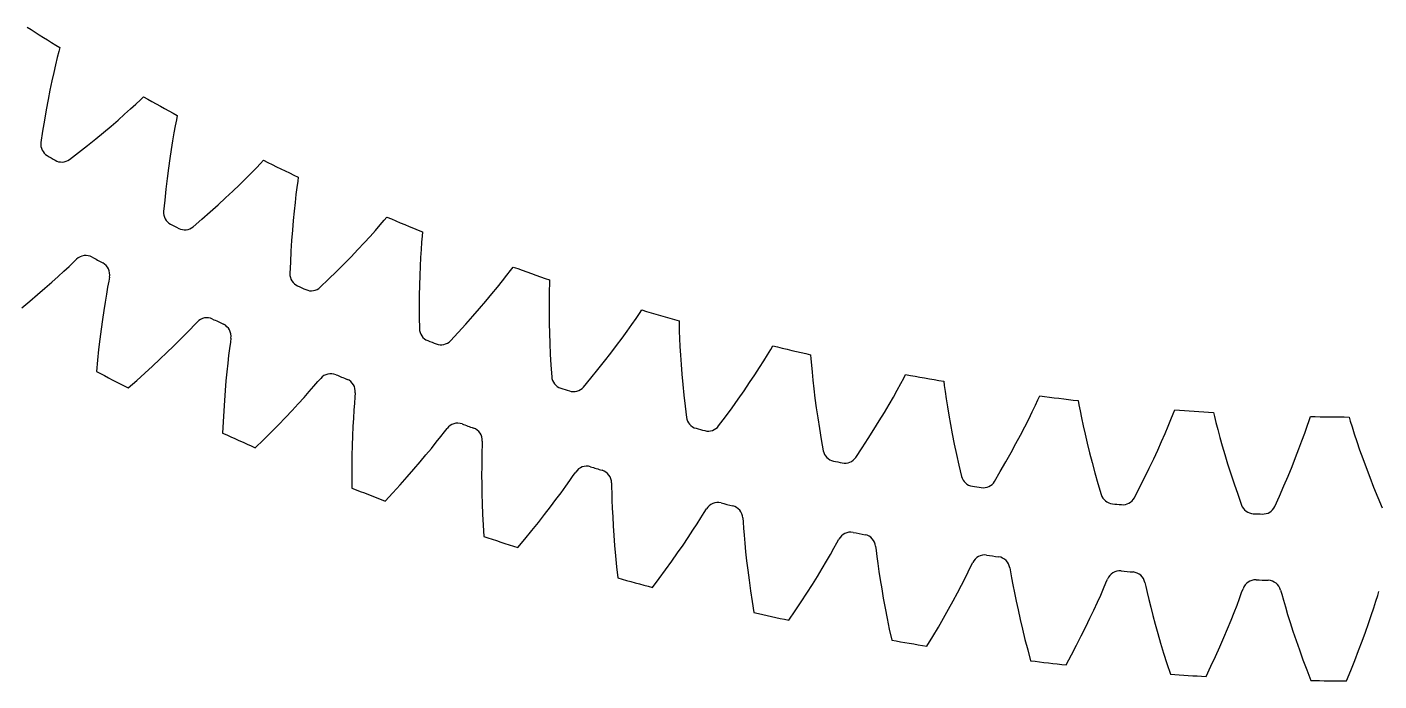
# Model space of a CAD drawing. Header units: millimetres. Extents: x -94 to 94, y -94 to 94.
# Drawn here: x -45.58 to 0.52, y -93.75 to -71.45 of the extents above; entities that cross this region are included whole.
import ezdxf

# ---------------------------------------------------------------- set-up
doc = ezdxf.new("R2010")
doc.units = ezdxf.units.MM

msp = doc.modelspace()

# ---------------------------------------------------------------- linework, layer by layer
at = {"layer": 'thin_ring_external'}
for p, q in [((-44.319609, -79.776839), (-44.141907, -79.611278)), ((-44.141907, -79.611278), (-43.991353, -79.468718)), ((-43.991353, -79.468718), (-43.887219, -79.371848)), ((-44.968781, -80.358861), (-44.735499, -80.153621)), ((-44.735499, -80.153621), (-44.518488, -79.958824)), ((-44.518488, -79.958824), (-44.319609, -79.776839)), ((-42.791022, -80.121437), (-42.828846, -80.325298)), ((-42.766316, -79.981375), (-42.791022, -80.121437)), ((-45.479518, -80.794222), (-45.217086, -80.572833)), ((-45.217086, -80.572833), (-44.968781, -80.358861)), ((-42.871219, -80.564448), (-42.915867, -80.830302)), ((-42.828846, -80.325298), (-42.871219, -80.564448)), ((-45.755409, -81.021977), (-45.479518, -80.794222)), ((-42.961413, -81.118339), (-43.00688, -81.42571)), ((-42.915867, -80.830302), (-42.961413, -81.118339)), ((-43.00688, -81.42571), (-43.051509, -81.750436)), ((-39.876249, -81.61128), (-39.777197, -81.509219)), ((-43.051509, -81.750436), (-43.094686, -82.091053)), ((-40.377672, -82.127663), (-40.188344, -81.93576)), ((-40.188344, -81.93576), (-40.019327, -81.761342)), ((-40.019327, -81.761342), (-39.876249, -81.61128)), ((-43.135891, -82.446426), (-43.174673, -82.815649)), ((-43.094686, -82.091053), (-43.135891, -82.446426)), ((-40.806951, -82.55017), (-40.584452, -82.333287)), ((-40.584452, -82.333287), (-40.377672, -82.127663)), ((-38.671521, -82.407384), (-38.701628, -82.648387)), ((-38.644155, -82.201858), (-38.671521, -82.407384)), ((-38.626634, -82.060718), (-38.644155, -82.201858)), ((-43.174673, -82.815649), (-43.210637, -83.197977)), ((-41.294792, -83.011042), (-41.044006, -82.776541)), ((-41.044006, -82.776541), (-40.806951, -82.55017)), ((-38.732642, -82.916173), (-38.763422, -83.20616)), ((-38.701628, -82.648387), (-38.732642, -82.916173)), ((-41.835239, -83.500281), (-41.558694, -83.252587)), ((-41.558694, -83.252587), (-41.294792, -83.011042)), ((-38.763422, -83.20616), (-38.793134, -83.515451)), ((-35.657112, -83.540927), (-35.563401, -83.433942)), ((-42.124057, -83.753366), (-41.835239, -83.500281)), ((-38.821125, -83.842033), (-38.846854, -84.18441)), ((-38.793134, -83.515451), (-38.821125, -83.842033)), ((-36.131514, -84.08224), (-35.952232, -83.880921)), ((-35.952232, -83.880921), (-35.792341, -83.698099)), ((-35.792341, -83.698099), (-35.657112, -83.540927)), ((-38.846854, -84.18441), (-38.869859, -84.541424)), ((-36.53866, -84.526116), (-36.327526, -84.298154)), ((-36.327526, -84.298154), (-36.131514, -84.08224)), ((-34.413306, -84.274479), (-34.431068, -84.516705)), ((-34.396471, -84.067824), (-34.413306, -84.274479)), ((-34.386178, -83.925973), (-34.396471, -84.067824)), ((-38.869859, -84.541424), (-38.889738, -84.912145)), ((-37.002332, -85.011295), (-36.763847, -84.764295)), ((-36.763847, -84.764295), (-36.53866, -84.526116)), ((-34.448369, -84.785726), (-34.464301, -85.076905)), ((-34.431068, -84.516705), (-34.448369, -84.785726)), ((-38.889738, -84.912145), (-38.906133, -85.295811)), ((-37.517094, -85.527492), (-37.253556, -85.266)), ((-37.253556, -85.266), (-37.002332, -85.011295)), ((-34.464301, -85.076905), (-34.478182, -85.387311)), ((-31.471977, -85.416498), (-31.34495, -85.252626)), ((-31.34495, -85.252626), (-31.256824, -85.140996)), ((-37.792612, -85.794994), (-37.517094, -85.527492)), ((-34.489461, -85.714895), (-34.497674, -86.05814)), ((-34.478182, -85.387311), (-34.489461, -85.714895)), ((-31.791093, -85.817456), (-31.622324, -85.607245)), ((-31.622324, -85.607245), (-31.471977, -85.416498)), ((-30.059049, -85.714466), (-30.065311, -85.921712)), ((-30.056014, -85.572275), (-30.059049, -85.714466)), ((-34.497674, -86.05814), (-34.50242, -86.415862)), ((-32.175044, -86.281542), (-31.975825, -86.043097)), ((-31.975825, -86.043097), (-31.791093, -85.817456)), ((-30.070682, -86.164528), (-30.074223, -86.434082)), ((-30.065311, -85.921712), (-30.070682, -86.164528)), ((-34.50242, -86.415862), (-34.503344, -86.787116)), ((-32.613338, -86.789764), (-32.387776, -86.530909)), ((-32.387776, -86.530909), (-32.175044, -86.281542)), ((-30.074223, -86.434082), (-30.075267, -86.725695)), ((-26.951013, -86.741911), (-26.868701, -86.625926)), ((-34.503344, -86.787116), (-34.500127, -87.171117)), ((-33.10107, -87.331571), (-32.851228, -87.056964)), ((-32.851228, -87.056964), (-32.613338, -86.789764)), ((-30.075267, -86.725695), (-30.073281, -87.036404)), ((-30.073281, -87.036404), (-30.067818, -87.364138)), ((-27.367733, -87.328784), (-27.209918, -87.11023)), ((-27.209918, -87.11023), (-27.069507, -86.912055)), ((-27.069507, -86.912055), (-26.951013, -86.741911)), ((-25.647436, -86.995329), (-25.643208, -87.13749)), ((-33.362571, -87.612792), (-33.10107, -87.331571)), ((-30.067818, -87.364138), (-30.058494, -87.707353)), ((-27.727486, -87.811869), (-27.540703, -87.563563)), ((-27.540703, -87.563563), (-27.367733, -87.328784)), ((-25.643208, -87.13749), (-25.638879, -87.344785)), ((-25.638879, -87.344785), (-25.631844, -87.587558)), ((-30.058494, -87.707353), (-30.044968, -88.064852)), ((-27.927208, -88.071773), (-27.727486, -87.811869)), ((-25.631844, -87.587558), (-25.621618, -87.856941)), ((-25.621618, -87.856941), (-25.60777, -88.148227)), ((-22.596415, -88.180868), (-22.486763, -88.004896)), ((-22.486763, -88.004896), (-22.410482, -87.88486)), ((-30.044968, -88.064852), (-30.026934, -88.435668)), ((-30.026934, -88.435668), (-30.004115, -88.819005)), ((-28.363196, -88.620807), (-28.139258, -88.341808)), ((-28.139258, -88.341808), (-27.927208, -88.071773)), ((-25.60777, -88.148227), (-25.589921, -88.45843)), ((-25.589921, -88.45843), (-25.567732, -88.785457)), ((-22.872974, -88.612281), (-22.726524, -88.385954)), ((-22.726524, -88.385954), (-22.596415, -88.180868)), ((-21.171947, -88.191422), (-21.160466, -88.333181)), ((-21.160466, -88.333181), (-21.145558, -88.539985)), ((-28.84549, -89.202019), (-28.59869, -88.907812)), ((-28.59869, -88.907812), (-28.363196, -88.620807)), ((-25.567732, -88.785457), (-25.540895, -89.127749)), ((-23.207591, -89.113106), (-23.03373, -88.855586)), ((-23.03373, -88.855586), (-22.872974, -88.612281)), ((-21.145558, -88.539985), (-21.126136, -88.782083)), ((-21.126136, -88.782083), (-21.102168, -89.050592)), ((-17.963848, -89.038286), (-17.893795, -88.914511)), ((-25.540895, -89.127749), (-25.509133, -89.48409)), ((-23.591767, -89.663378), (-23.393782, -89.382869)), ((-23.393782, -89.382869), (-23.207591, -89.113106)), ((-21.102168, -89.050592), (-21.073466, -89.340791)), ((-21.073466, -89.340791), (-21.039801, -89.649677)), ((-18.18384, -89.43109), (-18.064372, -89.219628)), ((-18.064372, -89.219628), (-17.963848, -89.038286)), ((-16.641223, -89.157433), (-16.622518, -89.298421)), ((-16.622518, -89.298421), (-16.597071, -89.504194)), ((-25.509133, -89.48409), (-25.472188, -89.853502)), ((-25.472188, -89.853502), (-25.429825, -90.235173)), ((-23.801166, -89.953448), (-23.591767, -89.663378)), ((-21.039801, -89.649677), (-21.000942, -89.975145)), ((-18.466665, -89.915795), (-18.318542, -89.664599)), ((-18.318542, -89.664599), (-18.18384, -89.43109)), ((-16.597071, -89.504194), (-16.565312, -89.744984)), ((-16.565312, -89.744984), (-16.527665, -90.011919)), ((-13.485201, -90.025624), (-13.394067, -89.839385)), ((-13.394067, -89.839385), (-13.330426, -89.712195)), ((-24.253155, -90.558528), (-24.021699, -90.252103)), ((-24.021699, -90.252103), (-23.801166, -89.953448)), ((-21.000942, -89.975145), (-20.956663, -90.31562)), ((-20.956663, -90.31562), (-20.906747, -90.669875)), ((-18.799323, -90.460774), (-18.62715, -90.181856)), ((-18.62715, -90.181856), (-18.466665, -89.915795)), ((-16.527665, -90.011919), (-16.484183, -90.300275)), ((-16.484183, -90.300275), (-16.43479, -90.607039)), ((-13.716319, -90.482993), (-13.593715, -90.242909)), ((-13.593715, -90.242909), (-13.485201, -90.025624)), ((-12.067084, -89.890843), (-12.041205, -90.030692)), ((-12.041205, -90.030692), (-12.005284, -90.234897)), ((-12.005284, -90.234897), (-11.961272, -90.473752)), ((-8.789343, -90.406104), (-8.732279, -90.27583)), ((-20.906747, -90.669875), (-20.850988, -91.036918)), ((-19.177043, -91.05141), (-18.982728, -90.751027)), ((-18.982728, -90.751027), (-18.799323, -90.460774)), ((-16.43479, -90.607039), (-16.379363, -90.930098)), ((-13.998113, -91.015332), (-13.851422, -90.741424)), ((-13.851422, -90.741424), (-13.716319, -90.482993)), ((-11.961272, -90.473752), (-11.910044, -90.738416)), ((-11.910044, -90.738416), (-11.851894, -91.024175)), ((-8.968126, -90.819296), (-8.870848, -90.596753)), ((-8.870848, -90.596753), (-8.789343, -90.406104)), ((-7.461464, -90.389738), (-7.428477, -90.528084)), ((-7.428477, -90.528084), (-7.382176, -90.730188)), ((-7.382176, -90.730188), (-7.326025, -90.966484)), ((-4.233353, -90.931525), (-4.161689, -90.736963)), ((-4.161689, -90.736963), (-4.111351, -90.603946)), ((-2.836377, -90.652817), (-2.796369, -90.789297)), ((-2.796369, -90.789297), (-2.739809, -90.988774)), ((0.476823, -90.831101), (0.520303, -90.695686)), ((-20.850988, -91.036918), (-20.789192, -91.415929)), ((-19.382038, -91.360937), (-19.177043, -91.05141)), ((-16.379363, -90.930098), (-16.317757, -91.267868)), ((-16.317757, -91.267868), (-16.249817, -91.619112)), ((-14.15582, -91.302678), (-13.998113, -91.015332)), ((-11.851894, -91.024175), (-11.786902, -91.328018)), ((-9.200043, -91.330319), (-9.078311, -91.065326)), ((-9.078311, -91.065326), (-8.968126, -90.819296)), ((-7.326025, -90.966484), (-7.261351, -91.228187)), ((-7.261351, -91.228187), (-7.188686, -91.510604)), ((-4.416619, -91.410081), (-4.319141, -91.158745)), ((-4.319141, -91.158745), (-4.233353, -90.931525)), ((-2.739809, -90.988774), (-2.671666, -91.221894)), ((-2.671666, -91.221894), (-2.593713, -91.479954)), ((0.256595, -91.516357), (0.341113, -91.260372)), ((0.341113, -91.260372), (0.415187, -91.029068)), ((0.415187, -91.029068), (0.476823, -90.831101)), ((-19.597545, -91.67878), (-19.382038, -91.360937)), ((-16.249817, -91.619112), (-16.17539, -91.982829)), ((-14.502888, -91.91183), (-14.324164, -91.601917)), ((-14.324164, -91.601917), (-14.15582, -91.302678)), ((-11.786902, -91.328018), (-11.715053, -91.647825)), ((-11.715053, -91.647825), (-11.63628, -91.982009)), ((-9.475385, -91.906383), (-9.332556, -91.61136)), ((-9.332556, -91.61136), (-9.200043, -91.330319)), ((-7.188686, -91.510604), (-7.108264, -91.810732)), ((-4.642652, -91.968384), (-4.524661, -91.680943)), ((-4.524661, -91.680943), (-4.416619, -91.410081)), ((-2.593713, -91.479954), (-2.506723, -91.758292)), ((0.162524, -91.792382), (0.256595, -91.516357)), ((-16.17539, -91.982829), (-16.094322, -92.35819)), ((-14.691812, -92.23142), (-14.502888, -91.91183)), ((-11.63628, -91.982009), (-11.550494, -92.329325)), ((-9.628231, -92.213828), (-9.475385, -91.906383)), ((-7.108264, -91.810732), (-7.020179, -92.126453)), ((-7.020179, -92.126453), (-6.924445, -92.456179)), ((-4.770231, -92.270316), (-4.642652, -91.968384)), ((-2.506723, -91.758292), (-2.411082, -92.053922)), ((-2.411082, -92.053922), (-2.30699, -92.364734)), ((-0.052631, -92.393525), (0.059364, -92.085473)), ((0.059364, -92.085473), (0.162524, -91.792382)), ((-14.890809, -92.559853), (-14.691812, -92.23142)), ((-11.550494, -92.329325), (-11.457592, -92.688768)), ((-9.963256, -92.861282), (-9.790897, -92.532462)), ((-9.790897, -92.532462), (-9.628231, -92.213828)), ((-6.924445, -92.456179), (-6.821037, -92.798662)), ((-5.053363, -92.911688), (-4.907179, -92.585164)), ((-4.907179, -92.585164), (-4.770231, -92.270316)), ((-2.30699, -92.364734), (-2.194545, -92.689141)), ((-0.173324, -92.714955), (-0.052631, -92.393525)), ((-11.457592, -92.688768), (-11.357464, -93.0595)), ((-10.145223, -93.199447), (-9.963256, -92.861282)), ((-6.821037, -92.798662), (-6.709903, -93.152892)), ((-5.208707, -93.248879), (-5.053363, -92.911688)), ((-2.194545, -92.689141), (-2.073785, -93.025898)), ((-2.073785, -93.025898), (-1.944708, -93.373991)), ((-0.44057, -93.393201), (-0.302646, -93.048518)), ((-0.302646, -93.048518), (-0.173324, -92.714955)), ((-6.709903, -93.152892), (-6.590975, -93.518028)), ((-5.37317, -93.595895), (-5.208707, -93.248879)), ((-1.944708, -93.373991), (-1.807291, -93.732578)), ((-0.587099, -93.748162), (-0.44057, -93.393201))]:
    msp.add_line(p, q, dxfattribs=at)
for centre, radius, start, end in [((-43.570721, -79.691737), 0.45, 61.332774, 134.694734), ((0, 0), 90.375, 241.332774, 241.594055), ((-43.206858, -79.889599), 0.45, 348.232095, 61.594055), ((-39.444778, -81.81253), 0.45, 64.259603, 137.621564), ((0, 0), 90.375, 244.259603, 244.520884), ((-39.071287, -81.991555), 0.45, 351.158924, 64.520884), ((0, 0), 93.75, 242.553933, 243.299726), ((-35.215928, -83.719884), 0.45, 67.186433, 140.548393), ((0, 0), 90.375, 247.186433, 247.447714), ((-34.833783, -83.879605), 0.45, 354.085753, 67.447714), ((-30.895204, -85.408823), 0.45, 70.113262, 143.475222), ((0, 0), 90.375, 250.113262, 250.374543), ((-30.505402, -85.548823), 0.45, 357.012583, 70.374543), ((0, 0), 93.75, 245.480762, 246.226555), ((-26.493878, -86.874939), 0.45, 73.040091, 146.402051), ((0, 0), 90.375, 253.040091, 253.301372), ((-26.097436, -86.994853), 0.45, 359.939412, 73.301372), ((0, 0), 93.75, 248.407592, 249.153384), ((-22.023432, -88.114409), 0.45, 75.966921, 149.328881), ((0, 0), 90.375, 255.966921, 256.228201), ((-21.621384, -88.213924), 0.45, 2.866241, 76.228201), ((0, 0), 93.75, 251.334421, 252.080213), ((-17.49553, -89.123998), 0.45, 78.89375, 152.25571), ((0, 0), 90.375, 258.89375, 259.155031), ((-17.088925, -89.202855), 0.45, 5.793071, 79.155031), ((-12.921984, -89.901073), 0.45, 81.820579, 155.182539), ((0, 0), 90.375, 261.820579, 262.08186), ((-12.511883, -89.959065), 0.45, 8.7199, 82.08186), ((0, 0), 93.75, 254.26125, 255.007043), ((-8.314726, -90.443607), 0.45, 84.747408, 158.109368), ((0, 0), 90.375, 264.747408, 265.008689), ((-7.902199, -90.480583), 0.45, 11.646729, 85.008689), ((-3.685775, -90.750183), 0.45, 87.674238, 161.036198), ((0, 0), 90.375, 267.674238, 267.935518), ((-3.271898, -90.766047), 0.45, 14.573558, 87.935518), ((0, 0), 93.75, 257.188079, 257.933872), ((0, 0), 93.75, 260.114909, 260.860701), ((0, 0), 93.75, 263.041738, 263.78753), ((0, 0), 93.75, 265.968567, 266.71436), ((0, 0), 93.75, 268.895396, 269.641189)]:
    msp.add_arc(centre, radius, start, end, dxfattribs=at)
at = {"layer": 'thin_ring_internal'}
for p, q in [((-44.49612, -72.290746), (-44.547341, -72.494978)), ((-44.460187, -72.151606), (-44.49612, -72.290746)), ((-44.605242, -72.734782), (-44.666923, -73.001624)), ((-44.547341, -72.494978), (-44.605242, -72.734782)), ((-44.730667, -73.29103), (-44.795271, -73.600189)), ((-44.666923, -73.001624), (-44.730667, -73.29103)), ((-44.795271, -73.600189), (-44.859817, -73.927153)), ((-44.859817, -73.927153), (-44.923566, -74.270486)), ((-42.046574, -74.24326), (-41.864781, -74.076498)), ((-41.864781, -74.076498), (-41.710879, -73.932802)), ((-41.710879, -73.932802), (-41.60653, -73.833997)), ((-44.985901, -74.629076), (-45.046291, -75.002038)), ((-44.923566, -74.270486), (-44.985901, -74.629076)), ((-42.711792, -74.828516), (-42.47256, -74.622311)), ((-42.47256, -74.622311), (-42.250195, -74.426421)), ((-42.250195, -74.426421), (-42.046574, -74.24326)), ((-40.481983, -74.612772), (-40.521974, -74.819497)), ((-40.453701, -74.471878), (-40.481983, -74.612772)), ((-45.046291, -75.002038), (-45.105469, -75.387927)), ((-43.23618, -75.265295), (-42.966633, -75.043292)), ((-42.966633, -75.043292), (-42.711792, -74.828516)), ((-40.566693, -75.062104), (-40.61371, -75.331917)), ((-40.521974, -74.819497), (-40.566693, -75.062104)), ((-43.816863, -75.726855), (-43.519763, -75.493447)), ((-43.519763, -75.493447), (-43.23618, -75.265295)), ((-40.61371, -75.331917), (-40.661554, -75.624372)), ((-44.12586, -75.965462), (-43.816863, -75.726855)), ((-40.709179, -75.936597), (-40.755773, -76.266599)), ((-40.661554, -75.624372), (-40.709179, -75.936597)), ((-37.611226, -76.100279), (-37.512428, -75.995922)), ((-40.755773, -76.266599), (-40.800678, -76.6129)), ((-38.122781, -76.622612), (-37.929466, -76.428605)), ((-37.929466, -76.428605), (-37.757051, -76.252164)), ((-37.757051, -76.252164), (-37.611226, -76.100279)), ((-40.843338, -76.97436), (-40.88327, -77.350063)), ((-40.800678, -76.6129), (-40.843338, -76.97436)), ((-38.561732, -77.049315), (-38.334117, -76.830353)), ((-38.334117, -76.830353), (-38.122781, -76.622612)), ((-36.375673, -76.920725), (-36.407077, -77.165412)), ((-36.347031, -76.712125), (-36.375673, -76.920725)), ((-36.326486, -76.569896), (-36.347031, -76.712125)), ((-40.88327, -77.350063), (-40.921288, -77.738608)), ((-39.061485, -77.514078), (-38.804463, -77.277686)), ((-38.804463, -77.277686), (-38.561732, -77.049315)), ((-36.439289, -77.437389), (-36.471091, -77.732021)), ((-36.407077, -77.165412), (-36.439289, -77.437389)), ((-39.616095, -78.00666), (-39.332185, -77.757376)), ((-39.332185, -77.757376), (-39.061485, -77.514078)), ((-36.471091, -77.732021), (-36.501595, -78.046381)), ((-39.911601, -78.261785), (-39.616095, -78.00666)), ((-36.501595, -78.046381), (-36.530098, -78.378435)), ((-33.699162, -78.385857), (-33.53664, -78.200264)), ((-33.53664, -78.200264), (-33.399326, -78.040642)), ((-33.399326, -78.040642), (-33.306375, -77.931046)), ((-36.556025, -78.726672), (-36.578882, -79.089921)), ((-36.530098, -78.378435), (-36.556025, -78.726672)), ((-34.296587, -79.040168), (-34.081269, -78.809103)), ((-34.081269, -78.809103), (-33.881593, -78.590131)), ((-33.881593, -78.590131), (-33.699162, -78.385857)), ((-32.120813, -78.792391), (-32.138807, -79.038428)), ((-32.103605, -78.582538), (-32.120813, -78.792391)), ((-32.090858, -78.439399), (-32.103605, -78.582538)), ((-36.578882, -79.089921), (-36.598238, -79.467245)), ((-34.770214, -79.531529), (-34.526485, -79.281454)), ((-34.526485, -79.281454), (-34.296587, -79.040168)), ((-32.138807, -79.038428), (-32.15612, -79.311759)), ((-36.598238, -79.467245), (-36.614981, -79.857286)), ((-35.027225, -79.789246), (-34.770214, -79.531529)), ((-32.171785, -79.607687), (-32.185075, -79.923244)), ((-32.15612, -79.311759), (-32.171785, -79.607687)), ((-29.08775, -79.748101), (-29.000922, -79.633592)), ((-35.57823, -80.324545), (-35.297098, -80.053663)), ((-35.297098, -80.053663), (-35.027225, -79.789246)), ((-32.185075, -79.923244), (-32.195404, -80.256359)), ((-29.53929, -80.323107), (-29.368286, -80.109175)), ((-29.368286, -80.109175), (-29.216141, -79.914984)), ((-29.216141, -79.914984), (-29.08775, -79.748101)), ((-27.759458, -80.074809), (-27.764369, -80.21843)), ((-32.202275, -80.605492), (-32.205261, -80.969448)), ((-32.195404, -80.256359), (-32.202275, -80.605492)), ((-29.929088, -80.795134), (-29.72671, -80.552655)), ((-29.72671, -80.552655), (-29.53929, -80.323107)), ((-27.770092, -80.42891), (-27.774623, -80.675562)), ((-27.764369, -80.21843), (-27.770092, -80.42891)), ((-32.205261, -80.969448), (-32.203983, -81.347265)), ((-30.375176, -81.311626), (-30.145467, -81.048615)), ((-30.145467, -81.048615), (-29.929088, -80.795134)), ((-27.774623, -80.675562), (-27.776983, -80.94943)), ((-27.776983, -80.94943), (-27.776465, -81.245773)), ((-24.689364, -81.21756), (-24.608919, -81.098481)), ((-32.203983, -81.347265), (-32.1994, -81.737639)), ((-30.87276, -81.861754), (-30.617729, -81.582994)), ((-30.617729, -81.582994), (-30.375176, -81.311626)), ((-27.776465, -81.245773), (-27.772503, -81.561585)), ((-27.772503, -81.561585), (-27.764625, -81.894766)), ((-24.949763, -81.593415), (-24.808451, -81.391205)), ((-24.808451, -81.391205), (-24.689364, -81.21756)), ((-23.345213, -81.471244), (-23.342274, -81.614919)), ((-31.13868, -82.147584), (-30.87276, -81.861754)), ((-27.764625, -81.894766), (-27.75242, -82.243754)), ((-25.283435, -82.055807), (-25.10883, -81.816366)), ((-25.10883, -81.816366), (-24.949763, -81.593415)), ((-23.342274, -81.614919), (-23.336494, -81.825397)), ((-23.336494, -81.825397), (-23.327549, -82.071929)), ((-27.75242, -82.243754), (-27.735526, -82.607329)), ((-25.674482, -82.573895), (-25.47227, -82.308976)), ((-25.47227, -82.308976), (-25.283435, -82.055807)), ((-23.327549, -82.071929), (-23.31495, -82.345517)), ((-23.31495, -82.345517), (-23.298249, -82.641389)), ((-20.326722, -82.624524), (-20.217295, -82.444634)), ((-20.217295, -82.444634), (-20.143473, -82.32134)), ((-27.735526, -82.607329), (-27.713618, -82.984513)), ((-26.116858, -83.133267), (-25.889486, -82.849058)), ((-25.889486, -82.849058), (-25.674482, -82.573895)), ((-23.298249, -82.641389), (-23.277047, -82.956513)), ((-23.277047, -82.956513), (-23.250986, -83.288768)), ((-20.603435, -83.065453), (-20.456781, -82.834149)), ((-20.456781, -82.834149), (-20.326722, -82.624524)), ((-18.861296, -82.624536), (-18.850516, -82.767837)), ((-18.850516, -82.767837), (-18.833251, -82.977685)), ((-27.713618, -82.984513), (-27.687724, -83.374054)), ((-26.6062, -83.725462), (-26.356285, -83.425537)), ((-26.356285, -83.425537), (-26.116858, -83.133267)), ((-23.250986, -83.288768), (-23.219741, -83.636568)), ((-20.939431, -83.577175), (-20.764704, -83.314072)), ((-20.764704, -83.314072), (-20.603435, -83.065453)), ((-18.833251, -82.977685), (-18.810856, -83.223361)), ((-18.810856, -83.223361), (-18.783335, -83.495853)), ((-15.78433, -83.611258), (-15.68489, -83.425661)), ((-15.68489, -83.425661), (-15.617911, -83.29852)), ((-23.219741, -83.636568), (-23.183018, -83.998678)), ((-21.326532, -84.139235), (-21.126875, -83.852742)), ((-21.126875, -83.852742), (-20.939431, -83.577175)), ((-18.783335, -83.495853), (-18.750502, -83.790371)), ((-18.750502, -83.790371), (-18.712123, -84.103867)), ((-16.036551, -84.066641), (-15.902748, -83.827672)), ((-15.902748, -83.827672), (-15.78433, -83.611258)), ((-14.321091, -83.531245), (-14.3025, -83.673743)), ((-14.3025, -83.673743), (-14.273801, -83.882335)), ((-14.273801, -83.882335), (-14.238024, -84.126421)), ((-23.183018, -83.998678), (-23.140544, -84.374103)), ((-21.538044, -84.435437), (-21.326532, -84.139235)), ((-18.712123, -84.103867), (-18.667956, -84.434202)), ((-16.344102, -84.595948), (-16.184003, -84.323696)), ((-16.184003, -84.323696), (-16.036551, -84.066641)), ((-14.238024, -84.126421), (-14.195664, -84.397004)), ((-11.301254, -84.571022), (-11.194831, -84.348463)), ((-11.194831, -84.348463), (-11.105675, -84.157713)), ((-11.105675, -84.157713), (-11.045739, -84.027104)), ((-9.738145, -84.188663), (-9.711801, -84.329933)), ((-9.711801, -84.329933), (-9.671754, -84.536647)), ((-23.140544, -84.374103), (-23.093417, -84.761648)), ((-21.994317, -85.053471), (-21.761154, -84.740346)), ((-21.761154, -84.740346), (-21.538044, -84.435437)), ((-18.667956, -84.434202), (-18.617765, -84.779777)), ((-18.617765, -84.779777), (-18.561322, -85.139342)), ((-16.516218, -84.881339), (-16.344102, -84.595948)), ((-14.195664, -84.397004), (-14.146796, -84.689289)), ((-14.146796, -84.689289), (-14.091355, -85.000222)), ((-11.555002, -85.081664), (-11.421808, -84.81694)), ((-11.421808, -84.81694), (-11.301254, -84.571022)), ((-9.671754, -84.536647), (-9.622701, -84.778415)), ((-9.622701, -84.778415), (-9.565627, -85.046281)), ((-6.571923, -84.83394), (-6.493317, -84.638606)), ((-6.493317, -84.638606), (-6.440603, -84.504918)), ((-5.126137, -84.59483), (-5.092117, -84.73445)), ((-5.092117, -84.73445), (-5.040842, -84.938669)), ((-1.86158, -84.866903), (-1.816245, -84.730536)), ((-0.49883, -84.748532), (-0.457237, -84.886086)), ((-18.561322, -85.139342), (-18.49841, -85.511887)), ((-16.894952, -85.485618), (-16.699931, -85.178308)), ((-16.699931, -85.178308), (-16.516218, -84.881339)), ((-14.091355, -85.000222), (-14.029215, -85.327652)), ((-11.699995, -85.362253), (-11.555002, -85.081664)), ((-9.565627, -85.046281), (-9.500871, -85.335462)), ((-6.772978, -85.314113), (-6.666033, -85.061978)), ((-6.666033, -85.061978), (-6.571923, -84.83394)), ((-5.040842, -84.938669), (-4.978659, -85.177397)), ((-4.978659, -85.177397), (-4.907043, -85.441746)), ((-2.010918, -85.299075), (-1.929401, -85.066238)), ((-1.929401, -85.066238), (-1.86158, -84.866903)), ((-0.457237, -84.886086), (-0.394886, -85.0872)), ((-0.394886, -85.0872), (-0.319759, -85.322176)), ((-18.49841, -85.511887), (-18.43019, -85.896281)), ((-17.101078, -85.802256), (-16.894952, -85.485618)), ((-14.029215, -85.327652), (-13.960227, -85.669971)), ((-13.960227, -85.669971), (-13.884232, -86.025917)), ((-12.023491, -85.963175), (-11.856269, -85.656617)), ((-11.856269, -85.656617), (-11.699995, -85.362253)), ((-9.500871, -85.335462), (-9.428532, -85.642903)), ((-9.428532, -85.642903), (-9.348604, -85.966451)), ((-7.02097, -85.873803), (-6.891517, -85.585715)), ((-6.891517, -85.585715), (-6.772978, -85.314113)), ((-4.907043, -85.441746), (-4.826591, -85.72696)), ((-4.826591, -85.72696), (-4.737571, -86.029992)), ((-2.207465, -85.834344), (-2.103935, -85.556674)), ((-2.103935, -85.556674), (-2.010918, -85.299075)), ((-0.319759, -85.322176), (-0.233814, -85.58222)), ((-0.233814, -85.58222), (-0.137907, -85.862614)), ((-17.316793, -86.127647), (-17.101078, -85.802256)), ((-13.884232, -86.025917), (-13.80107, -86.39447)), ((-12.201439, -86.280677), (-12.023491, -85.963175)), ((-9.348604, -85.966451), (-9.261026, -86.304491)), ((-7.311168, -86.491495), (-7.160936, -86.176262)), ((-7.160936, -86.176262), (-7.02097, -85.873803)), ((-4.737571, -86.029992), (-4.640094, -86.348692)), ((-2.444233, -86.438723), (-2.320993, -86.129072)), ((-2.320993, -86.129072), (-2.207465, -85.834344)), ((-0.137907, -85.862614), (-0.032472, -86.160333)), ((-0.032472, -86.160333), (0.082264, -86.473235)), ((-13.80107, -86.39447), (-13.71196, -86.774565)), ((-12.58759, -86.944784), (-12.389966, -86.608099)), ((-12.389966, -86.608099), (-12.201439, -86.280677)), ((-9.261026, -86.304491), (-9.165707, -86.655756)), ((-9.165707, -86.655756), (-9.062542, -87.019218)), ((-7.471512, -86.81824), (-7.311168, -86.491495)), ((-4.640094, -86.348692), (-4.534186, -86.681446)), ((-2.577025, -86.76169), (-2.444233, -86.438723)), ((0.082264, -86.473235), (0.206186, -86.799708)), ((-9.062542, -87.019218), (-8.952808, -87.393879)), ((-7.641877, -87.155469), (-7.471512, -86.81824)), ((-4.534186, -86.681446), (-4.419827, -87.026981)), ((-4.419827, -87.026981), (-4.296968, -87.384267)), ((-2.870982, -87.442732), (-2.719287, -87.096704)), ((-2.719287, -87.096704), (-2.577025, -86.76169)), ((0.206186, -86.799708), (0.339244, -87.138483)), ((-7.820821, -87.502444), (-7.641877, -87.155469)), ((-4.296968, -87.384267), (-4.166938, -87.752376)), ((-3.030711, -87.798962), (-2.870982, -87.442732)), ((0.339244, -87.138483), (0.48143, -87.488526)), ((0.48143, -87.488526), (0.631369, -87.848986))]:
    msp.add_line(p, q, dxfattribs=at)
for centre, radius, start, end in [((0, 0), 84.75, 237.467674, 238.358413), ((0, 0), 84.75, 240.598109, 241.488848), ((-44.659525, -75.44821), 0.45, 172.301391, 239.377737), ((0, 0), 88.125, 239.377737, 239.578784), ((-44.394508, -75.604453), 0.45, 239.578784, 306.655131), ((0, 0), 84.75, 243.728544, 244.619282), ((-40.472717, -77.774448), 0.45, 175.431826, 242.508172), ((0, 0), 88.125, 242.508172, 242.709219), ((-40.199563, -77.915985), 0.45, 242.709219, 309.785566), ((0, 0), 84.75, 246.858979, 247.749717), ((0, 0), 84.75, 249.989413, 250.880152), ((-36.165122, -79.868577), 0.45, 178.562261, 245.638607), ((0, 0), 88.125, 245.638607, 245.839654), ((-35.884647, -79.994986), 0.45, 245.839654, 312.916), ((0, 0), 84.75, 253.119848, 254.010587), ((-31.749597, -81.724346), 0.45, 181.692695, 248.769042), ((0, 0), 88.125, 248.769042, 248.970089), ((-31.462636, -81.83525), 0.45, 248.970089, 316.046435), ((0, 0), 84.75, 256.250283, 257.141021), ((-27.239318, -83.336218), 0.45, 184.82313, 251.899476), ((0, 0), 84.75, 259.380718, 260.271456), ((0, 0), 88.125, 251.899476, 252.100524), ((-26.946729, -83.431286), 0.45, 252.100524, 319.17687), ((0, 0), 84.75, 262.511152, 263.401891), ((-22.647746, -84.699382), 0.45, 187.953565, 255.029911), ((0, 0), 84.75, 265.641587, 266.532326), ((0, 0), 84.75, 268.772022, 269.662761), ((0, 0), 88.125, 255.029911, 255.230958), ((-22.350402, -84.778329), 0.45, 255.230958, 322.307305), ((-17.988584, -85.809769), 0.45, 191.084, 258.160346), ((-17.687373, -85.872361), 0.45, 258.361393, 325.437739), ((0, 0), 88.125, 258.160346, 258.361393), ((-13.275737, -86.664067), 0.45, 194.214434, 261.290781), ((0, 0), 88.125, 261.290781, 261.491828), ((-12.971558, -86.710117), 0.45, 261.491828, 328.568174), ((-8.523271, -87.259724), 0.45, 197.344869, 264.421216), ((-8.21703, -87.289095), 0.45, 264.622263, 331.698609), ((0, 0), 88.125, 264.421216, 264.622263), ((-3.745367, -87.594965), 0.45, 200.475304, 267.55165), ((0, 0), 88.125, 267.55165, 267.752697), ((-3.43798, -87.607568), 0.45, 267.752697, 334.829044)]:
    msp.add_arc(centre, radius, start, end, dxfattribs=at)

doc.saveas('drawing.dxf')
